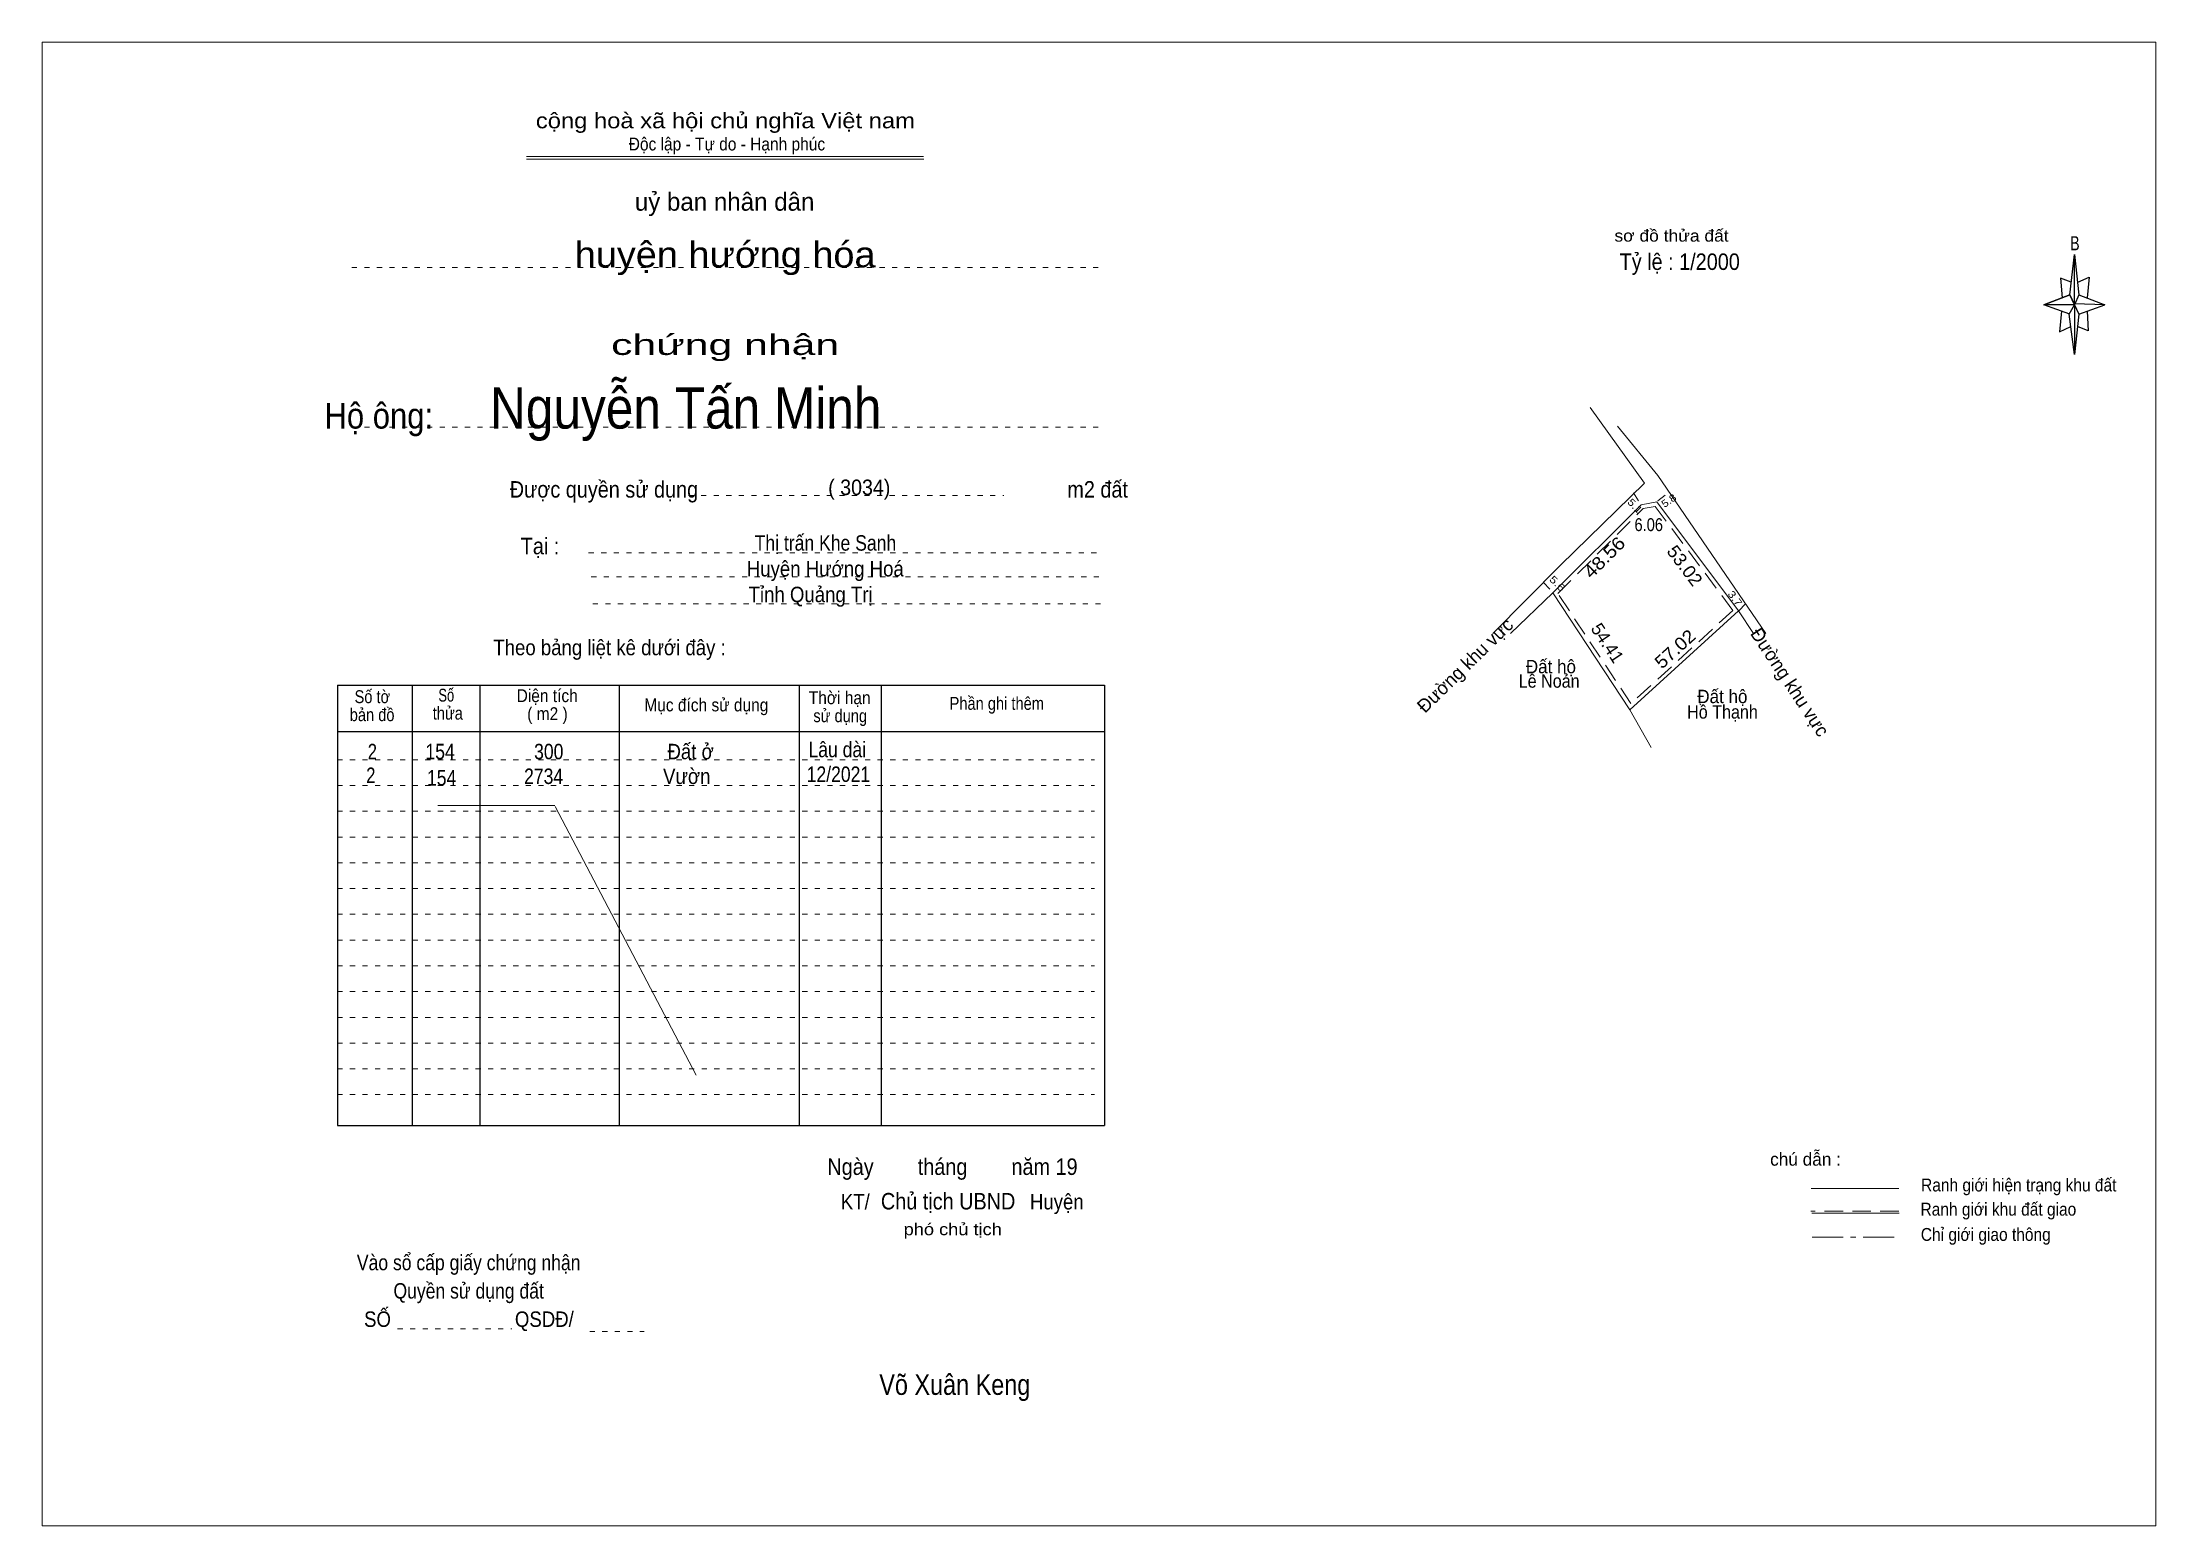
# Model space of a CAD drawing. Header units: centimetres. Extents: x -0.5 to 40.5, y 0 to 28.8.
import ezdxf
from ezdxf.enums import TextEntityAlignment as Align

# ---------------------------------------------------------------- set-up
doc = ezdxf.new("R2010")
doc.units = ezdxf.units.CM
doc.header["$LTSCALE"] = 0.12
for name, pattern in [('DOT_DASHED', [7.7, 5, -1.2, 0.3, -1.2]), ('DOTTED', [1.5, 0.3, -1.2]), ('MEDIUM_DASHED', [4.5, 3, -1.5]), ('SHORT_DASHED', [2.7, 1.5, -1.2])]:
    doc.linetypes.add(name, pattern=pattern)
for name, color, linetype, lineweight in [('1', 7, 'DOTTED', 13), ('13', 7, 'Continuous', 13), ('34', 7, 'Continuous', 13), ('50', 7, 'Continuous', 25)]:
    doc.layers.add(name, color=color, linetype=linetype, lineweight=lineweight)

msp = doc.modelspace()

# ---------------------------------------------------------------- linework, layer by layer
at = {"layer": '1', "linetype": 'Continuous'}
for p, q in [((8.91, 26.55), (16.62, 26.55)), ((8.91, 26.5), (16.63, 26.5))]:
    msp.add_line(p, q, dxfattribs=at)
at = {"layer": '1'}
for p, q in [((5.52, 24.4), (20.02, 24.4)), ((5.52, 21.3), (20.02, 21.3)), ((12.06, 19.97), (18.18, 19.97)), ((10.12, 18.86), (20.06, 18.86)), ((10.17, 18.39), (20.11, 18.39)), ((10.2, 17.87), (20.14, 17.87)), ((5.24, 14.84), (19.94, 14.84)), ((5.24, 14.34), (19.94, 14.34)), ((5.24, 13.84), (19.94, 13.84)), ((5.24, 13.34), (19.94, 13.34)), ((5.24, 12.84), (19.94, 12.84)), ((5.24, 12.34), (19.94, 12.34)), ((5.24, 11.84), (19.94, 11.84)), ((5.24, 11.34), (19.94, 11.34)), ((5.24, 10.84), (19.94, 10.84)), ((5.24, 10.34), (19.94, 10.34)), ((5.24, 9.84), (19.94, 9.84)), ((5.24, 9.34), (19.94, 9.34)), ((5.24, 8.84), (19.94, 8.84)), ((5.24, 8.34), (19.94, 8.34)), ((6.41, 3.79), (8.63, 3.79)), ((10.14, 3.74), (11.2, 3.74))]:
    msp.add_line(p, q, dxfattribs=at)
at = {"layer": '1', "linetype": 'Continuous', "lineweight": 25}
for p, q in [((5.24, 16.29), (20.14, 16.29)), ((5.24, 16.29), (5.24, 7.74)), ((6.69, 16.29), (6.69, 7.74)), ((8.01, 16.29), (8.01, 7.74)), ((10.71, 16.29), (10.71, 7.74)), ((14.21, 16.29), (14.21, 7.74)), ((15.8, 16.29), (15.8, 7.74)), ((20.14, 16.29), (20.14, 7.74)), ((5.24, 15.39), (20.14, 15.39)), ((5.24, 7.74), (20.14, 7.74))]:
    msp.add_line(p, q, dxfattribs=at)
at = {"layer": '1', "linetype": 'Continuous'}
msp.add_lwpolyline([(-0.49, -0.03), (40.55, -0.03), (40.55, 28.77), (-0.49, 28.77)], close=True, dxfattribs=at)
at = {"layer": '13'}
for p, q in [((28.99, 18.62), (30.62, 20.21)), ((32.98, 17.29), (30.88, 20.36)), ((27.68, 17.29), (28.99, 18.62)), ((28.02, 17.29), (28.84, 18.08)), ((32.45, 17.73), (32.74, 17.29)), ((30.34, 15.81), (30.75, 15.08))]:
    msp.add_line(p, q, dxfattribs=at)
at = {"layer": '13', "linetype": 'SHORT_DASHED'}
for p, q in [((30.41, 20.02), (30.56, 19.79)), ((30.88, 19.87), (31.09, 20.02)), ((28.66, 18.28), (28.84, 18.1)), ((32.46, 17.74), (32.58, 17.86))]:
    msp.add_line(p, q, dxfattribs=at)
at = {"layer": '13'}
msp.add_lwpolyline([(28.84, 18.08), (30.56, 19.79), (30.86, 19.85), (32.45, 17.73), (30.34, 15.81)], close=True, dxfattribs=at)
for points in [[(28.84, 18.08), (30.56, 19.79), (30.86, 19.85), (32.45, 17.73)], [(32.45, 17.73), (30.34, 15.81), (28.84, 18.08)]]:
    msp.add_lwpolyline(points, dxfattribs=at)
at = {"layer": '13', "linetype": 'MEDIUM_DASHED'}
msp.add_lwpolyline([(28.94, 18.07), (30.6, 19.72), (30.83, 19.76), (32.34, 17.74), (30.36, 15.93)], close=True, dxfattribs=at)
at = {"layer": '34'}
for p, q in [((30.62, 20.21), (29.57, 21.68)), ((30.88, 20.36), (30.1, 21.32))]:
    msp.add_line(p, q, dxfattribs=at)
at = {"layer": '50'}
for p, q in [((38.88, 23.87), (38.97, 24.65)), ((39.06, 23.87), (39.56, 23.67)), ((38.88, 23.49), (38.38, 23.67)), ((39.06, 23.49), (38.97, 22.71)), ((39.22, 23.55), (39.24, 23.17)), ((39.24, 23.17), (39.03, 23.25))]:
    msp.add_line(p, q, dxfattribs=at)
at = {"layer": '50', "lineweight": 13}
for p, q in [((7.19, 13.95), (9.46, 13.95)), ((9.47, 13.93), (12.21, 8.72)), ((35.56, 6.52), (33.86, 6.52)), ((35.57, 6.04), (33.87, 6.04))]:
    msp.add_line(p, q, dxfattribs=at)
at = {"layer": '50', "linetype": 'MEDIUM_DASHED', "lineweight": 13}
msp.add_line((35.56, 6.08), (33.85, 6.08), dxfattribs=at)
at = {"layer": '50', "linetype": 'DOT_DASHED', "lineweight": 13}
msp.add_line((33.88, 5.57), (35.59, 5.57), dxfattribs=at)
at = {"layer": '50'}
for points in [[(38.97, 24.65), (39.06, 23.87), (38.97, 23.67)], [(38.97, 23.67), (38.38, 23.67), (38.88, 23.87), (39.06, 23.49), (39.56, 23.67), (38.97, 23.69)], [(38.97, 23.67), (38.97, 22.71), (38.87, 23.49)]]:
    msp.add_lwpolyline(points, close=True, dxfattribs=at)
for points in [[(38.97, 23.67), (38.88, 23.87), (38.38, 23.67)], [(38.91, 24.11), (38.7, 24.19), (38.73, 23.81)], [(39.04, 24.11), (39.26, 24.21), (39.22, 23.81)], [(38.72, 23.55), (38.68, 23.15), (38.9, 23.25)], [(38.97, 23.67), (39.06, 23.49), (39.56, 23.67)]]:
    msp.add_lwpolyline(points, dxfattribs=at)

# ---------------------------------------------------------------- texts
at = {"layer": '1'}
for s, height, width, p in [('cộng hoà xã hội chủ nghĩa Việt nam', 0.3, 1.15, (12.775, 27.1)), ('Độc lập - Tự do - Hạnh phúc', 0.25, 0.9, (12.805, 26.67)), ('chứng nhận', 0.4, 1.55, (12.77, 22.7)), ('Được quyền sử dụng                                                                   m2 đất', 0.32, 0.9, (14.59, 19.93)), ('Tại :', 0.32, 0.9, (9.175, 18.83)), ('Theo bảng liệt kê dưới đây :', 0.3, 0.9, (10.525, 16.87)), ('Số tờ', 0.25, 0.85, (5.92, 15.94)), ('Số ', 0.25, 0.75, (7.39, 15.97)), ('Diện tích', 0.25, 0.9, (9.315, 15.96)), ('Mục đích sử dụng', 0.25, 0.9, (12.405, 15.78)), ('Thời hạn', 0.25, 0.9, (14.995, 15.92)), ('Phần ghi thêm', 0.25, 0.85, (18.045, 15.81)), ('bản đồ', 0.25, 0.85, (5.915, 15.59)), ('thửa', 0.25, 0.85, (7.385, 15.62)), ('( m2 )', 0.25, 0.9, (9.32, 15.61)), ('sử dụng', 0.25, 0.85, (15.005, 15.57)), ('Ngày        tháng        năm 19', 0.32, 0.9, (17.185, 6.78)), ('Chủ tịch UBND', 0.32, 0.9, (17.1, 6.11)), ('Vào sổ cấp giấy chứng nhận', 0.3, 0.85, (7.79, 4.93)), ('Quyền sử dụng đất', 0.3, 0.85, (7.79, 4.38)), ('SỐ                        QSDĐ/', 0.3, 0.9, (7.795, 3.83))]:
    msp.add_text(s, height=height, dxfattribs=dict(at, width=width)).set_placement(p, align=Align.CENTER)
msp.add_text('uỷ ban nhân dân', height=0.35, dxfattribs=at).set_placement((12.76, 25.5), align=Align.CENTER)
at = {"layer": '13'}
for s, height, rotation, width, p in [('5.1', 0.1397, 314.211, 1.2, (30.388, 19.7187)), ('5.8', 0.14, 34.595, 1.15, (31.1353, 19.8133)), ('48.56', 0.25, 44.95, 1.15, (29.9317, 18.6811)), ('53.02', 0.25, 306.842, 1.05, (31.3035, 18.535)), ('5.6', 0.14, 315.511, 1.3, (28.881, 18.2114)), ('3.7', 0.14, 306.842, 1.2, (32.3234, 17.932)), ('57.02', 0.25, 42.385, 1.1, (31.3007, 16.9001))]:
    msp.add_text(s, height=height, rotation=rotation, dxfattribs=dict(at, width=width)).set_placement(p, align=Align.CENTER)
for s, height, width, p in [('6.06', 0.25, 0.85, (30.705, 19.28)), ('Đất hộ', 0.26, 0.95, (28.805, 16.52)), ('Đất hộ', 0.26, 0.95, (32.135, 15.94))]:
    msp.add_text(s, height=height, dxfattribs=dict(at, width=width)).set_placement(p, align=Align.CENTER)
for s, height, rotation, p in [('Đường khu vực', 0.26, 44.406, (27.229, 16.582)), ('54.41', 0.25, 303.448, (29.7985, 17.0389)), ('Đường khu vực', 0.26, 303.476, (33.3372, 16.2767))]:
    msp.add_text(s, height=height, rotation=rotation, dxfattribs=at).set_placement(p, align=Align.CENTER)
at = {"layer": '13', "width": 0.9}
for s, p in [('Lê Noản', (28.18, 16.24)), ('Hồ Thạnh', (31.45, 15.64))]:
    msp.add_text(s, height=0.26, dxfattribs=at).set_placement(p)
at = {"layer": '34'}
for s, height, width, p in [('huyện hướng hóa', 0.5, 1.1, (12.77, 24.4)), ('Nguyễn Tấn Minh', 0.8, 0.9, (12.005, 21.27)), ('Hộ ông:', 0.5, 0.9, (6.045, 21.27)), ('( 3034)', 0.3, 0.95, (15.375, 19.98)), ('Thị trấn Khe Sanh ', 0.3, 0.85, (14.765, 18.9)), ('Huyện Hướng Hoá ', 0.3, 0.9, (14.765, 18.4)), ('Tỉnh Quảng Trị ', 0.3, 0.9, (14.48, 17.9)), ('Đất ở ', 0.3, 0.9, (12.15, 14.85)), ('2', 0.3, 0.8, (5.92, 14.85)), ('154', 0.3, 0.85, (7.235, 14.85)), ('300', 0.3, 0.85, (9.345, 14.85)), ('2', 0.3, 0.8, (5.89, 14.39)), ('154', 0.3, 0.85, (7.265, 14.34)), ('2734', 0.3, 0.85, (9.245, 14.37)), ('Vườn ', 0.3, 0.9, (12.075, 14.37)), ('12/2021', 0.3, 0.85, (14.97, 14.41))]:
    msp.add_text(s, height=height, dxfattribs=dict(at, width=width)).set_placement(p, align=Align.CENTER)
at = {"layer": '50'}
for s, height, width, p in [('sơ đồ thửa đất ', 0.23, 1.1, (31.195, 24.9)), ('B', 0.2756, 0.75, (38.98, 24.73)), ('Lâu dài ', 0.3, 0.85, (14.995, 14.89)), ('Ranh giới hiện trạng khu đất', 0.25, 0.9, (37.89, 6.46)), ('KT/                               Huyện ', 0.3, 0.9, (17.425, 6.11)), ('Ranh giới khu đất giao', 0.25, 0.9, (37.495, 5.99)), ('phó chủ tịch', 0.23, 1.15, (17.19, 5.61)), ('Chỉ giới giao thông', 0.25, 0.9, (37.25, 5.5)), ('Võ Xuân Keng', 0.4, 0.85, (17.23, 2.51))]:
    msp.add_text(s, height=height, dxfattribs=dict(at, width=width)).set_placement(p, align=Align.CENTER)
at = {"layer": '50', "width": 0.9}
msp.add_text('Tỷ lệ : 1/2000', height=0.32, dxfattribs=at).set_placement((30.14, 24.35))
at = {"layer": '50'}
msp.add_text('chú dẫn :', height=0.25, dxfattribs=at).set_placement((33.75, 6.96), align=Align.CENTER)

doc.saveas('drawing.dxf')
